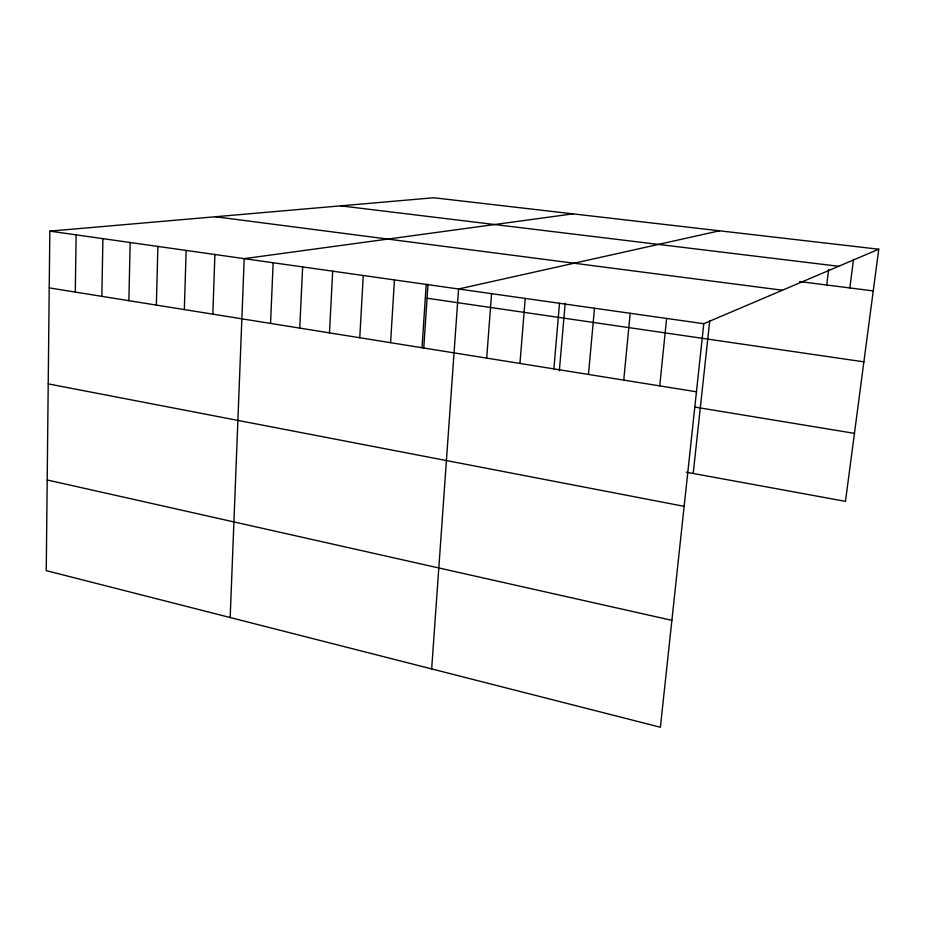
<?xml version="1.0" encoding="UTF-8"?>
<svg xmlns="http://www.w3.org/2000/svg" width="925" height="925" viewBox="0 0 925 925"><rect width="100%" height="100%" fill="white"/><g stroke="black" fill="none" stroke-linecap="round" stroke-linejoin="round"><path stroke-width="1.39" d="M878.75 249.218L433.721 197.753L49.823 231.134L46.25 570.632L660.392 727.247L703.775 323.704L878.75 249.218L845.473 501.35L686.269 472.212M75.307 292.08L76.127 234.858M101.854 296.347L102.906 238.65M128.864 300.683L130.159 242.5M156.348 305.088L157.898 246.432M184.341 309.586L186.145 250.432M212.831 314.153L214.912 254.502M230.175 617.53L244.212 258.642L572.945 213.86M270.539 323.415L273.164 262.746M299.735 328.109L302.648 266.92M329.473 332.873L332.688 271.175M359.756 337.741L363.282 275.5M390.593 342.689L394.443 279.917M422.02 347.731L426.205 284.403M423.754 348.112L427.986 284.241M431.663 668.914L458.569 288.993L719.488 230.799M486.689 358.114L491.568 293.664M519.954 363.444L525.215 298.428M553.878 368.89L559.509 303.273M559.336 370.798L565.198 303.192M588.462 374.44L594.497 308.233M623.751 380.106L630.191 313.286M659.733 385.887L666.613 318.443M693.195 473.473L709.741 320.744M826.696 285.016L828.65 269.383M849.832 287.941L853.509 259.358M340.678 205.847L838.663 266.284M799.616 281.582L873.246 290.912M215.398 216.739L782.423 290.219M49.823 231.134L703.775 323.704M427.061 298.232L863.892 361.837M49.222 287.895L696.456 391.784M694.687 407.046L854.446 433.363M48.216 383.875L684.142 506.333M47.21 479.971L671.885 620.328"/></g></svg>
